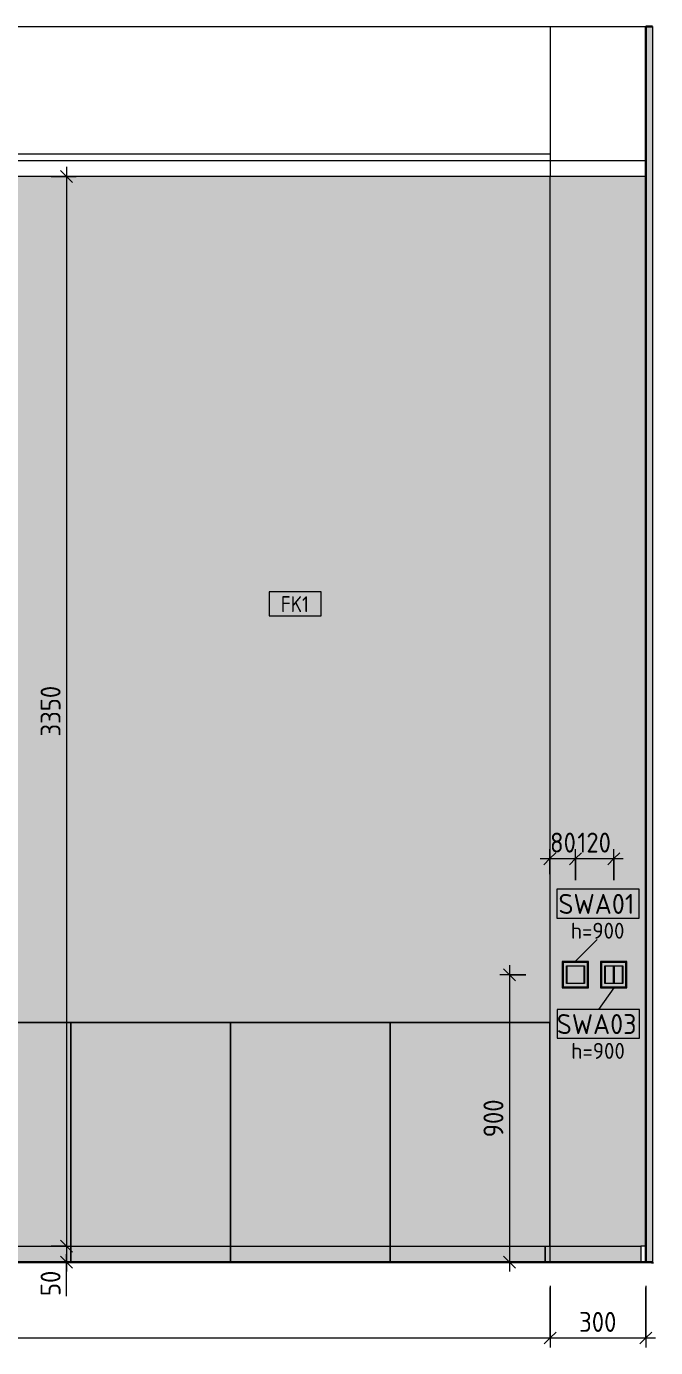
# Model space of a CAD drawing. Header units: millimetres. Extents: x 54605 to 109624, y -2609 to 12445.
# Drawn here: x 107654 to 109624, y 8132 to 12270 of the extents above; entities that cross this region are included whole.
import ezdxf

# ---------------------------------------------------------------- set-up
doc = ezdxf.new("R2010")
doc.units = ezdxf.units.MM
for name, color, linetype, lineweight in [('A-ANNO-DIMS', 7, 'Continuous', 9), ('A-ANNO-DIMS-25', 7, 'Continuous', 9), ('A-CLNG', 7, 'Continuous', 9), ('A-DETL', 7, 'Continuous', 9), ('A-FLOR', 7, 'Continuous', 9), ('A-GENM', 7, 'Continuous', 9), ('A-WALL', 7, 'Continuous', 9), ('A-WALL-IDEN', 7, 'Continuous', 9), ('A-WALL-PATT', 7, 'Continuous', 9), ('E-ELEC-FIXT-IDEN', 7, 'Continuous', 9), ('I-WALL', 7, 'Continuous', 9), ('S-COLS', 7, 'Continuous', 9), ('Электрические приборы', 7, 'Continuous', 9)]:
    doc.layers.add(name, color=color, linetype=linetype, lineweight=lineweight)
for name, color, linetype, lineweight, true_color in [('A-FLOR-FNSH-1', 7, 'Continuous', 30, 0x3c3c3c), ('A-WALL-5', 7, 'Continuous', 30, 0x3c3c3c), ('A-WALL-FNSH-3', 7, 'Continuous', 30, 0x3c3c3c), ('I-FURN-11', 7, 'Continuous', 9, 0x9e9e9e), ('I-FURN-22', 7, 'Continuous', 9, 0x868686), ('I-FURN-7', 7, 'Continuous', 9, 0xacacac), ('I-FURN-9', 7, 'Continuous', 9, 0xc0c0c0), ('I-WALL-1', 7, 'Continuous', 9, 0x787878)]:
    doc.layers.add(name, color=color, linetype=linetype, lineweight=lineweight, true_color=true_color)
doc.layers.add('I-FURN-8', color=7, linetype='Continuous', lineweight=9, true_color=0x7f7f7f, transparency=0.7)
doc.styles.add('GOST Common_5', font='GOST_Common.ttf', dxfattribs={"width": 0.9, "height": 50})
doc.styles.add('GOST Common_6', font='GOST_Common.ttf', dxfattribs={"height": 50})
doc.styles.add('GOST Common_7', font='GOST_Common.ttf', dxfattribs={"height": 62.5})
doc.styles.add('ISOCPEUR_2', font='isocpeur.ttf', dxfattribs={"width": 0.9, "height": 62.5})
doc.dimstyles.new('ISO-2_5_0_9К_БОЛЬШОЙ_1', dxfattribs={"dimscale": 304.8, "dimtxt": 62.248823, "dimasz": 0.123031, "dimexe": 0.098425, "dimexo": 0.246063, "dimgap": 0, "dimtad": 1, "dimdec": 0, "dimrnd": 10, "dimzin": 0, "dimdsep": 46, "dimtxsty": 'ISOCPEUR_2', "dimblk1": 'OBLIQUE', "dimblk2": 'OBLIQUE', "dimsah": 1, "dimcen": 0.09, "dimdle": 0.098425, "dimazin": 0, "dimtfac": 1, "dimtdec": 4, "dimtix": 1, "dimtmove": 0, "dimatfit": 3, "dimfxl": 1, "dimtvp": 1, "dimtolj": 1, "dimtzin": 0, "dimarcsym": 2})
doc.dimstyles.new('ISO-2_5_0_9К_БОЛЬШОЙ_2', dxfattribs={"dimscale": 304.8, "dimtxt": 62.248823, "dimasz": 0.123031, "dimexe": 0.098425, "dimexo": 0.246063, "dimgap": 0, "dimtad": 1, "dimdec": 0, "dimrnd": 10, "dimzin": 0, "dimdsep": 46, "dimtxsty": 'ISOCPEUR_2', "dimblk1": 'OBLIQUE', "dimblk2": 'OBLIQUE', "dimsah": 1, "dimcen": 0.09, "dimdle": 0.098425, "dimazin": 0, "dimtfac": 1, "dimtdec": 4, "dimtix": 1, "dimtmove": 1, "dimatfit": 3, "dimfxl": 1, "dimtvp": 1, "dimtolj": 1, "dimtzin": 0, "dimarcsym": 2})

# ---------------------------------------------------------------- blocks, each defined once
blk = doc.blocks.new('BSC_Колонна _Прямоугольная - 500х500-23286270-Развертка 3_07-4')
at = {"layer": 'S-COLS'}
blk.add_hatch(color=256, dxfattribs=at).paths.add_polyline_path([(7700, 8395.1), (7700.2, 8395.1), (7700, 8400)])
blk = doc.blocks.new('Плинтус - Плинтус темный _ст_школа_-33410422-Развертка 3_07-4')
at = {"layer": 'A-GENM'}
for p, q in [((7679, 8450), (7664, 8450)), ((7664, 8450), (7664, 8400)), ((7679, 8400), (7679, 8450)), ((7664, 8400), (7679, 8400))]:
    blk.add_line(p, q, dxfattribs=at)
blk = doc.blocks.new('Плинтус - Плинтус темный _ст_школа_-33410185-Развертка 3_07-4')
at = {"layer": 'A-GENM'}
blk.add_hatch(color=256, dxfattribs=at).paths.add_polyline_path([(7400, 8400), (7664, 8400), (7664, 8450), (7378.8, 8450), (7379, 8400), (7380, 8400)])
for p, q in [((7364, 8450), (7378.8, 8450)), ((7364, 8450), (7364, 8400)), ((7378.8, 8450), (7664, 8450)), ((7378.8, 8400), (7364, 8400)), ((7462.7, 8400), (7378.8, 8400))]:
    blk.add_line(p, q, dxfattribs=at)
blk = doc.blocks.new('Плинтус - Плинтус темный _ст_школа_-32862160-Развертка 3_07-4')
at = {"layer": 'A-GENM'}
blk.add_line((7364, 8400), (7364, 8450), dxfattribs=at)
blk = doc.blocks.new('Плинтус - Плинтус темный _ст_школа_-32864161-Развертка 3_07-4')
at = {"layer": 'A-GENM'}
for p, q in [((5405, 8450), (7364, 8450)), ((7364, 8400), (5414.1, 8400))]:
    blk.add_line(p, q, dxfattribs=at)
blk = doc.blocks.new('Switch1 - Svitch х2-27451159-Развертка 3_07-4')
at = {"layer": 'Электрические приборы'}
h = blk.add_hatch(color=256, dxfattribs=at)
h.paths.add_polyline_path([(7539, 9259), (7620, 9259), (7620, 9341), (7538, 9341), (7538, 9259)])
h.paths.add_polyline_path([(7551, 9260), (7539, 9260), (7539, 9340), (7619, 9340), (7619, 9260), (7552, 9260)])
h = blk.add_hatch(color=256, dxfattribs=at)
h.paths.add_polyline_path([(7606, 9262), (7617, 9262), (7617, 9338), (7541, 9338), (7541, 9262), (7581.4, 9262)])
h.paths.add_polyline_path([(7552, 9272), (7551, 9272), (7551, 9328), (7607, 9328), (7607, 9272), (7578, 9272)])
blk.add_hatch(color=256, dxfattribs=at).paths.add_polyline_path([(7552, 9273), (7606, 9273), (7606, 9327), (7552, 9327), (7552, 9303.3)])
for p, q in [((7620, 9341), (7538, 9341)), ((7538, 9341), (7538, 9259)), ((7539, 9260), (7539, 9340)), ((7539, 9340), (7619, 9340)), ((7617, 9338), (7541, 9338)), ((7541, 9338), (7541, 9262)), ((7617, 9338), (7541, 9338)), ((7541, 9338), (7541, 9262)), ((7551, 9272), (7551, 9328)), ((7551, 9328), (7607, 9328)), ((7551, 9272), (7551, 9328)), ((7551, 9328), (7607, 9328)), ((7578, 9327), (7552, 9327)), ((7552, 9327), (7552, 9273)), ((7606, 9327), (7552, 9327)), ((7552, 9327), (7552, 9273)), ((7578, 9273), (7578, 9327)), ((7580, 9327), (7580, 9273)), ((7606, 9327), (7580, 9327)), ((7606, 9273), (7606, 9327)), ((7606, 9273), (7606, 9327)), ((7607, 9328), (7607, 9272)), ((7607, 9328), (7607, 9272)), ((7617, 9262), (7617, 9338)), ((7617, 9262), (7617, 9338)), ((7619, 9340), (7619, 9260)), ((7620, 9259), (7620, 9341)), ((7607, 9272), (7551, 9272)), ((7607, 9272), (7551, 9272)), ((7552, 9273), (7578, 9273)), ((7552, 9273), (7606, 9273)), ((7580, 9273), (7606, 9273)), ((7538, 9259), (7620, 9259)), ((7619, 9260), (7539, 9260)), ((7541, 9262), (7617, 9262)), ((7541, 9262), (7617, 9262))]:
    blk.add_line(p, q, dxfattribs=at)
blk = doc.blocks.new('Switch1 - Svitch х1-27745830-Развертка 3_07-4')
at = {"layer": 'Электрические приборы'}
h = blk.add_hatch(color=256, dxfattribs=at)
h.paths.add_polyline_path([(7492.4, 9259), (7500, 9259), (7500, 9341), (7418, 9341), (7418, 9259), (7487, 9259)])
h.paths.add_polyline_path([(7462.7, 9260), (7419, 9260), (7419, 9340), (7499, 9340), (7499, 9260), (7486, 9260)])
h = blk.add_hatch(color=256, dxfattribs=at)
h.paths.add_polyline_path([(7462.7, 9262), (7497, 9262), (7497, 9338), (7421, 9338), (7421, 9262), (7432, 9262)])
h.paths.add_polyline_path([(7462.7, 9272), (7431, 9272), (7431, 9328), (7487, 9328), (7487, 9272), (7486, 9272)])
h.paths.add_polyline_path([(7432, 9273), (7486, 9273), (7486, 9327), (7432, 9327)])
for p, q in [((7418, 9341), (7418, 9259)), ((7500, 9341), (7418, 9341)), ((7419, 9340), (7499, 9340)), ((7419, 9260), (7419, 9340)), ((7421, 9338), (7421, 9262)), ((7497, 9338), (7421, 9338)), ((7431, 9328), (7487, 9328)), ((7431, 9272), (7431, 9328)), ((7432, 9327), (7432, 9273)), ((7486, 9327), (7432, 9327)), ((7486, 9273), (7486, 9327)), ((7487, 9328), (7487, 9272)), ((7497, 9262), (7497, 9338)), ((7499, 9340), (7499, 9260)), ((7500, 9259), (7500, 9341)), ((7487, 9272), (7431, 9272)), ((7432, 9273), (7486, 9273)), ((7418, 9259), (7500, 9259)), ((7499, 9260), (7419, 9260)), ((7421, 9262), (7497, 9262))]:
    blk.add_line(p, q, dxfattribs=at)
blk = doc.blocks.new('1_113 тумба - 1_113 тумба-31126920-Развертка 3_07-4')
at = {"layer": 'I-FURN-8'}
for points in [[(6275.1, 8450), (6378.8, 8450), (6378.8, 9150), (5878.8, 9150), (5878.8, 8450), (6037.6, 8450)], [(6878.8, 8450), (6878.8, 9150), (6378.8, 9150), (6378.8, 8450), (6750.1, 8450)], [(7225.2, 8450), (7378.8, 8450), (7378.8, 9150), (6878.8, 9150), (6878.8, 8450)], [(6275.1, 8400), (6378.8, 8400), (6378.8, 8450), (5878.8, 8450), (5878.8, 8400), (6037.6, 8400)], [(6378.8, 8400), (6878.8, 8400), (6878.8, 8450), (6378.8, 8450)], [(7378.8, 8400), (7378.8, 8450), (6878.8, 8450), (6878.8, 8400), (7364, 8400)]]:
    blk.add_hatch(color=256, dxfattribs=at).paths.add_polyline_path(points)
at = {"layer": 'I-FURN-11'}
for p, q in [((5878.8, 8450), (5878.8, 9150)), ((6378.8, 8450), (6378.8, 9150)), ((6378.8, 8450), (6378.8, 9150)), ((6878.8, 8450), (6878.8, 9150)), ((6878.8, 8450), (6878.8, 9150))]:
    blk.add_line(p, q, dxfattribs=at)
at = {"layer": 'I-FURN-7'}
for p, q in [((6378.8, 9150), (5878.8, 9150)), ((6878.8, 9150), (6378.8, 9150)), ((7378.8, 9150), (6878.8, 9150)), ((7378.8, 8450), (7378.8, 9150))]:
    blk.add_line(p, q, dxfattribs=at)
at = {"layer": 'I-FURN-9'}
for p, q in [((5878.8, 9150), (6378.8, 9150)), ((5878.8, 8400), (5878.8, 9150)), ((6378.8, 9150), (6878.8, 9150)), ((6378.8, 8400), (6378.8, 9150)), ((6378.8, 9150), (6378.8, 8400)), ((6878.8, 9150), (6878.8, 8400)), ((6878.8, 9150), (7378.8, 9150)), ((6878.8, 8400), (6878.8, 9150)), ((7378.8, 9150), (7378.8, 8400))]:
    blk.add_line(p, q, dxfattribs=at)
blk = doc.blocks.new('1_113 тумба - 1_113 тумба-V21-Развертка 3_07-4')
at = {"layer": 'I-FURN-8'}
for points in [[(4378.8, 8450), (4878.8, 8450), (4878.8, 9150), (4378.8, 9150), (4378.8, 8637.3)], [(4878.8, 8450), (5378.8, 8450), (5378.8, 9150), (4878.8, 9150), (4878.8, 8455.6)], [(5378.8, 8450), (5878.8, 8450), (5878.8, 9150), (5378.8, 9150), (5378.8, 8455.6)], [(5859.5, 8400), (5878.8, 8400), (5878.8, 8450), (5405, 8450), (5405, 8400), (5829.8, 8400)]]:
    blk.add_hatch(color=256, dxfattribs=at).paths.add_polyline_path(points)
at = {"layer": 'I-FURN-11'}
for p, q in [((4878.8, 8450), (4878.8, 9150)), ((4878.8, 8450), (4878.8, 9150)), ((5378.8, 8450), (5378.8, 9150)), ((5378.8, 8450), (5378.8, 9150)), ((5878.8, 8450), (5878.8, 9150))]:
    blk.add_line(p, q, dxfattribs=at)
at = {"layer": 'I-FURN-22'}
for p, q in [((4878.8, 9150), (4378.8, 9150)), ((5378.8, 9150), (4878.8, 9150)), ((5407.2, 9150), (5378.8, 9150))]:
    blk.add_line(p, q, dxfattribs=at)
at = {"layer": 'I-FURN-7'}
for p, q in [((4378.8, 8450), (4378.8, 9150)), ((5878.8, 9150), (5407.2, 9150))]:
    blk.add_line(p, q, dxfattribs=at)
at = {"layer": 'I-FURN-9'}
for p, q in [((4378.8, 9150), (4878.8, 9150)), ((4378.8, 8400), (4378.8, 9150)), ((4878.8, 9150), (5378.8, 9150)), ((4878.8, 8400), (4878.8, 9150)), ((4878.8, 9150), (4878.8, 8400)), ((5378.8, 9150), (5378.8, 8400)), ((5378.8, 9150), (5878.8, 9150)), ((5378.8, 8400), (5378.8, 9150)), ((5878.8, 9150), (5878.8, 8400))]:
    blk.add_line(p, q, dxfattribs=at)
blk = doc.blocks.new('DIMBLOCK49-Развертка 3_07-4')
at = {"layer": 'A-ANNO-DIMS-25'}
for p, q in [((102334.2, 8325), (102334.2, 8132.1)), ((102334.2, 8162.1), (102334.2, 8320.3)), ((109294.2, 8325), (109294.2, 8132.1)), ((109294.2, 8162.1), (109294.2, 8320.3)), ((102334.2, 8162.1), (109294.2, 8162.1))]:
    blk.add_line(p, q, dxfattribs=at)
at = {"layer": 'A-ANNO-DIMS-25', "lineweight": 20}
for p, q in [((102334.2, 8162.1), (102315.4, 8143.3)), ((102334.2, 8162.1), (102352.9, 8180.8)), ((109294.2, 8162.1), (109275.4, 8143.3)), ((109294.2, 8162.1), (109312.9, 8180.8))]:
    blk.add_line(p, q, dxfattribs=at)
at = {"layer": 'A-ANNO-DIMS-25', "color": 0, "insert": (105735.2, 8243.7), "char_height": 62.5, "width": 189.619, "attachment_point": 1, "line_spacing_factor": 1.149209, "style": 'ISOCPEUR_2'}
blk.add_mtext('6960', dxfattribs=at)
blk = doc.blocks.new('_Oblique')
at = {"color": 0, "linetype": 'ByBlock', "lineweight": -2}
blk.add_line((-0.5, -0.5), (0.5, 0.5), dxfattribs=at)
blk = doc.blocks.new('DIMBLOCK50-Развертка 3_07-4')
at = {"layer": 'A-ANNO-DIMS-25'}
for p, q in [((109294.2, 8325), (109294.2, 8132.1)), ((109294.2, 8162.1), (109294.2, 8320.3)), ((109594.2, 8325), (109594.2, 8132.1)), ((109594.2, 8162.1), (109594.2, 8320.3)), ((109294.2, 8162.1), (109624.2, 8162.1))]:
    blk.add_line(p, q, dxfattribs=at)
at = {"layer": 'A-ANNO-DIMS-25', "lineweight": 20}
for p, q in [((109294.2, 8162.1), (109275.4, 8143.3)), ((109294.2, 8162.1), (109312.9, 8180.8)), ((109594.2, 8162.1), (109575.4, 8143.3)), ((109594.2, 8162.1), (109612.9, 8180.8))]:
    blk.add_line(p, q, dxfattribs=at)
at = {"layer": 'A-ANNO-DIMS-25', "color": 0, "insert": (109384.9, 8243.7), "char_height": 62.5, "width": 142.215, "attachment_point": 1, "line_spacing_factor": 1.149209, "style": 'ISOCPEUR_2'}
blk.add_mtext('300', dxfattribs=at)
blk = doc.blocks.new('М_стена_0001 - Типоразмер_без рамки-25382661-Развертка 3_07-4')
at = {"layer": 'A-WALL-IDEN'}
for p, q in [((6663.3, 10499.1), (6500, 10499.1)), ((6500, 10499.1), (6500, 10424.1)), ((6663.3, 10424.1), (6663.3, 10499.1)), ((6500, 10424.1), (6663.3, 10424.1))]:
    blk.add_line(p, q, dxfattribs=at)
blk = doc.blocks.new('DIMBLOCK59-Развертка 3_07-4')
at = {"layer": 'A-ANNO-DIMS-25'}
for p, q in [((107731.8, 11800), (107810.3, 11800)), ((107780.3, 11800), (107731.8, 11800)), ((107780.3, 11830), (107780.3, 8450)), ((107731.8, 8450), (107810.3, 8450)), ((107780.3, 8450), (107731.8, 8450))]:
    blk.add_line(p, q, dxfattribs=at)
at = {"layer": 'A-ANNO-DIMS-25', "lineweight": 20}
for p, q in [((107780.3, 11800), (107761.5, 11818.8)), ((107780.3, 11800), (107799, 11781.2)), ((107780.3, 8450), (107761.5, 8468.7)), ((107780.3, 8450), (107799, 8431.2))]:
    blk.add_line(p, q, dxfattribs=at)
at = {"layer": 'A-ANNO-DIMS-25', "color": 0, "insert": (107698.6, 10046), "char_height": 62.5, "width": 189.619, "attachment_point": 1, "rotation": 90, "line_spacing_factor": 1.149209, "style": 'ISOCPEUR_2'}
blk.add_mtext('3350', dxfattribs=at)
blk = doc.blocks.new('DIMBLOCK60-Развертка 3_07-4')
at = {"layer": 'A-ANNO-DIMS-25'}
for p, q in [((107731.8, 8450), (107810.3, 8450)), ((107780.3, 8450), (107731.8, 8450)), ((107780.3, 8450), (107780.3, 8370)), ((107780.3, 8397.4), (107780.3, 8425)), ((107731.8, 8400), (107810.3, 8400)), ((107780.3, 8400), (107731.8, 8400)), ((107780.3, 8293.4), (107780.3, 8397.4))]:
    blk.add_line(p, q, dxfattribs=at)
at = {"layer": 'A-ANNO-DIMS-25', "lineweight": 20}
for p, q in [((107780.3, 8450), (107761.5, 8468.7)), ((107780.3, 8450), (107799, 8431.2)), ((107780.3, 8400), (107761.5, 8418.7)), ((107780.3, 8400), (107799, 8381.2))]:
    blk.add_line(p, q, dxfattribs=at)
at = {"layer": 'A-ANNO-DIMS-25', "color": 0, "insert": (107698.6, 8293.4), "char_height": 62.5, "width": 94.81, "attachment_point": 1, "rotation": 90, "line_spacing_factor": 1.149209, "style": 'ISOCPEUR_2'}
blk.add_mtext('50', dxfattribs=at)
blk = doc.blocks.new('М_силовых электроприборов_РАЗВЕРТКИ - Типоразмер_примечание-27444908-Развертка 3_07-4')
at = {"layer": 'E-ELEC-FIXT-IDEN'}
for p, q in [((996, 8873.6), (737.7, 8873.6)), ((737.7, 8873.6), (737.7, 8783.6)), ((996, 8783.6), (996, 8873.6)), ((737.7, 8783.6), (996, 8783.6))]:
    blk.add_line(p, q, dxfattribs=at)
blk = doc.blocks.new('DIMBLOCK61-Развертка 3_07-4')
at = {"layer": 'A-ANNO-DIMS-25', "lineweight": 20}
for p, q in [((109167, 9300), (109148.2, 9318.8)), ((109167, 9300), (109185.7, 9281.2)), ((109167, 8400), (109148.2, 8418.7)), ((109167, 8400), (109185.7, 8381.2))]:
    blk.add_line(p, q, dxfattribs=at)
at = {"layer": 'A-ANNO-DIMS-25'}
for p, q in [((109167, 9330), (109167, 8370)), ((109218.2, 9300), (109137, 9300)), ((109167, 9300), (109218.2, 9300)), ((109118.5, 8400), (109197, 8400)), ((109167, 8400), (109118.5, 8400))]:
    blk.add_line(p, q, dxfattribs=at)
at = {"layer": 'A-ANNO-DIMS-25', "color": 0, "insert": (109085.3, 8790.7), "char_height": 62.5, "width": 142.215, "attachment_point": 1, "rotation": 90, "line_spacing_factor": 1.149209, "style": 'ISOCPEUR_2'}
blk.add_mtext('900', dxfattribs=at)
blk = doc.blocks.new('DIMBLOCK62-Развертка 3_07-4')
at = {"layer": 'A-ANNO-DIMS-25'}
for p, q in [((109293.2, 9614.9), (109293.2, 9693.4)), ((109373.2, 9596.3), (109373.2, 9693.4)), ((109263.2, 9663.4), (109373.2, 9663.4)), ((109293.2, 9663.4), (109293.2, 9614.9)), ((109373.2, 9663.4), (109373.2, 9596.3))]:
    blk.add_line(p, q, dxfattribs=at)
at = {"layer": 'A-ANNO-DIMS-25', "lineweight": 20}
for p, q in [((109293.2, 9663.4), (109274.4, 9644.6)), ((109293.2, 9663.4), (109311.9, 9682.1)), ((109373.2, 9663.4), (109354.5, 9644.6)), ((109373.2, 9663.4), (109392, 9682.1))]:
    blk.add_line(p, q, dxfattribs=at)
at = {"layer": 'A-ANNO-DIMS-25', "color": 0, "insert": (109293.7, 9745), "char_height": 62.5, "width": 94.81, "attachment_point": 1, "line_spacing_factor": 1.149209, "style": 'ISOCPEUR_2'}
blk.add_mtext('80', dxfattribs=at)
blk = doc.blocks.new('DIMBLOCK63-Развертка 3_07-4')
at = {"layer": 'A-ANNO-DIMS-25'}
for p, q in [((109373.2, 9596.3), (109373.2, 9693.4)), ((109493.2, 9596.3), (109493.2, 9693.4)), ((109373.2, 9663.4), (109523.2, 9663.4)), ((109373.2, 9663.4), (109373.2, 9596.3)), ((109493.2, 9663.4), (109493.2, 9596.3))]:
    blk.add_line(p, q, dxfattribs=at)
at = {"layer": 'A-ANNO-DIMS-25', "lineweight": 20}
for p, q in [((109373.2, 9663.4), (109354.5, 9644.6)), ((109373.2, 9663.4), (109392, 9682.1)), ((109493.2, 9663.4), (109474.4, 9644.6)), ((109493.2, 9663.4), (109511.9, 9682.1))]:
    blk.add_line(p, q, dxfattribs=at)
at = {"layer": 'A-ANNO-DIMS-25', "color": 0, "insert": (109379.3, 9745), "char_height": 62.5, "width": 129.286, "attachment_point": 1, "line_spacing_factor": 1.149209, "style": 'ISOCPEUR_2'}
blk.add_mtext('120', dxfattribs=at)

msp = doc.modelspace()

# ---------------------------------------------------------------- hatches: boundary and pattern name
at = {"layer": 'A-WALL-PATT'}
h = msp.add_hatch(color=256, dxfattribs=at)
h.paths.add_polyline_path([(102349.1722, 8450), (102784.1722, 8450), (102783.9525, 8659), (102718.4525, 8659), (102718.4525, 8741), (102784.1722, 8741), (102784.1722, 9259), (102774.1722, 9259), (102774.1722, 9341), (102784.1722, 9341), (102784.1722, 9500), (102335.1722, 9500), (102335.1722, 8450), (102335.8853, 8450)])
h.paths.add_polyline_path([(105932.9435, 8450), (106292.9304, 8450), (106292.9304, 9150), (103284.1722, 9150), (103284.1722, 8741), (103351.1567, 8741), (103351.1567, 8659), (103284.1722, 8659), (103284.1722, 8450), (105903.2548, 8450)])
h.paths.add_polyline_path([(109292.9304, 8450), (109293.1722, 8450), (109293.1722, 11800), (102335.1722, 11800), (102335.1722, 10148.4561), (102606.4727, 10148.4561), (102798.4123, 11180.9106), (103342.6131, 11065.2371), (103342.6131, 10927.7629), (103116.5025, 10900), (103116.5025, 9820), (103271.3835, 9820), (103271.3835, 10500), (107321.3835, 10500), (107321.3835, 9150), (109292.9304, 9150), (109292.9304, 8516.1851)])
h.paths.add_polyline_path([(102768.9525, 8697.5), (102770.2025, 8697.8349), (102771.1176, 8698.75), (102771.4525, 8700), (102771.1176, 8701.25), (102770.2025, 8702.1651), (102768.9525, 8702.5), (102767.7025, 8702.1651), (102766.7875, 8701.25), (102766.4525, 8700), (102766.7875, 8698.75), (102767.7296, 8697.8237), (102768.3055, 8697.5852)])
h.paths.add_polyline_path([(103319.6567, 8697.5), (103320.9067, 8697.8349), (103321.8217, 8698.75), (103322.1567, 8700), (103321.8217, 8701.25), (103320.9067, 8702.1651), (103319.6567, 8702.5), (103318.4067, 8702.1651), (103317.4916, 8701.25), (103317.1567, 8700), (103317.4916, 8698.75), (103318.4338, 8697.8237), (103319.0096, 8697.5852)])
h.paths.add_polyline_path([(103300.6567, 8697.5), (103301.9067, 8697.8349), (103302.8217, 8698.75), (103303.1567, 8700), (103302.8217, 8701.25), (103301.9067, 8702.1651), (103300.6567, 8702.5), (103299.4067, 8702.1651), (103298.4916, 8701.25), (103298.1567, 8700), (103298.4916, 8698.75), (103299.4338, 8697.8237), (103300.0096, 8697.5852)])
h.paths.add_polyline_path([(102749.9525, 8697.5), (102751.2025, 8697.8349), (102752.1176, 8698.75), (102752.4525, 8700), (102752.1176, 8701.25), (102751.2025, 8702.1651), (102749.9525, 8702.5), (102748.7025, 8702.1651), (102747.7875, 8701.25), (102747.4525, 8700), (102747.7875, 8698.75), (102748.7296, 8697.8237), (102749.3055, 8697.5852)])
h.paths.add_polyline_path([(102784.1722, 9260), (102784.1722, 9262), (102777.1722, 9262), (102777.1722, 9338), (102784.1722, 9338), (102784.1722, 9340), (102775.1722, 9340), (102775.1722, 9260), (102777.1722, 9260)])
h.paths.add_polyline_path([(102784.1722, 9540), (102784.1722, 9820), (103076.5025, 9820), (103076.5025, 10936.6532), (103301.8816, 10964.3263), (103301.8816, 11033.0012), (102830.6272, 11133.1695), (102640.0401, 10108.4561), (102335.1722, 10108.4561), (102335.1722, 9540)])
h.paths.add_polyline_path([(102548.4277, 10159), (102493.477, 10159), (102493.477, 10241), (102575.477, 10241), (102575.477, 10159), (102558.977, 10159)])
h.paths.add_polyline_path([(102543.977, 10197.5), (102545.227, 10197.8349), (102546.1421, 10198.75), (102546.477, 10200), (102546.1421, 10201.25), (102545.227, 10202.1651), (102543.977, 10202.5), (102542.727, 10202.1651), (102541.8119, 10201.25), (102541.477, 10200), (102541.8119, 10198.75), (102542.727, 10197.8349), (102543.3299, 10197.5852)])
h.paths.add_polyline_path([(102524.977, 10197.5), (102526.227, 10197.8349), (102527.1421, 10198.75), (102527.477, 10200), (102527.1421, 10201.25), (102526.227, 10202.1651), (102524.977, 10202.5), (102523.727, 10202.1651), (102522.8119, 10201.25), (102522.477, 10200), (102522.8119, 10198.75), (102523.727, 10197.8349), (102524.3299, 10197.5852)])
h.paths.add_polyline_path([(105949.977, 10559), (105933.477, 10559), (105933.477, 10641), (106015.477, 10641), (106015.477, 10559), (105998.977, 10559)])
h.paths.add_polyline_path([(105983.977, 10597.5), (105985.227, 10597.8349), (105986.1421, 10598.75), (105986.477, 10600), (105986.1421, 10601.25), (105985.227, 10602.1651), (105983.977, 10602.5), (105982.727, 10602.1651), (105981.8119, 10601.25), (105981.477, 10600), (105981.8119, 10598.75), (105982.727, 10597.8349), (105983.3299, 10597.5852)])
h.paths.add_polyline_path([(105964.977, 10597.5), (105966.227, 10597.8349), (105967.1421, 10598.75), (105967.477, 10600), (105967.1421, 10601.25), (105966.227, 10602.1651), (105964.977, 10602.5), (105963.727, 10602.1651), (105962.8119, 10601.25), (105962.477, 10600), (105962.8119, 10598.75), (105963.727, 10597.8349), (105964.3299, 10597.5852)])
h.paths.add_polyline_path([(105144.3835, 10700), (105144.3835, 10900), (105444.3835, 10900), (105444.3835, 10700)])
h = msp.add_hatch(color=256, dxfattribs=at)
h.paths.add_polyline_path([(109314.1722, 8450), (109593.1722, 8450), (109593.1722, 11800), (109293.1722, 11800), (109293.1869, 8450), (109294.1722, 8450)])
h.paths.add_polyline_path([(109401.2118, 9259), (109332.2118, 9259), (109332.2118, 9341), (109414.2118, 9341), (109414.2118, 9259), (109406.5256, 9259)])
h.paths.add_polyline_path([(109455.1722, 9259), (109452.1722, 9259), (109452.1722, 9341), (109534.1722, 9341), (109534.1722, 9259), (109465.1722, 9259)])
h.paths.add_polyline_path([(109494.1722, 9260), (109533.1722, 9260), (109533.1722, 9340), (109453.1722, 9340), (109453.1722, 9260), (109492.1722, 9260)])
h.paths.add_polyline_path([(109346.2118, 9260), (109413.2118, 9260), (109413.2118, 9340), (109333.2118, 9340), (109333.2118, 9260), (109345.2118, 9260)])
h.paths.add_polyline_path([(109346.2118, 9262), (109335.2118, 9262), (109335.2118, 9338), (109411.2118, 9338), (109411.2118, 9262), (109376.8369, 9262)])
h.paths.add_polyline_path([(109531.1722, 9262), (109455.1722, 9262), (109455.1722, 9338), (109531.1722, 9338), (109531.1722, 9272)])
h.paths.add_polyline_path([(109400.2118, 9272), (109401.2118, 9272), (109401.2118, 9328), (109345.2118, 9328), (109345.2118, 9272), (109376.8369, 9272)])
h.paths.add_polyline_path([(109495.5918, 9272), (109521.1722, 9272), (109521.1722, 9328), (109465.1722, 9328), (109465.1722, 9272), (109494.1722, 9272)])
h.paths.add_polyline_path([(109492.1722, 9273), (109466.1722, 9273), (109466.1722, 9327), (109520.1722, 9327), (109520.1722, 9273), (109494.1722, 9273)])
h.paths.add_polyline_path([(109400.2118, 9273), (109346.2118, 9273), (109346.2118, 9327), (109400.2118, 9327), (109400.2118, 9273.0125)])
at = {"layer": 'I-WALL-1'}
h = msp.add_hatch(dxfattribs=at)
h.set_pattern_fill('FP_19', color=256, style=0, pattern_type=2)
h.set_pattern_definition([(0, (101914.172, 0), (30.48, 7.62), [2.515, -20.345, 2.515, -20.345, -121.92]), (0, (101914.172, 0), (30.48, 7.62), [-45.72, 2.515, -43.205, 2.515, -20.345, -53.34]), (0, (101914.172, 0), (30.48, 7.62), [-114.3, 2.515, -12.725, 2.515, -35.585]), (120, (101925.602, 3.81), (-21.8391136, 22.5864543), [2.515, -20.345, 2.515, -20.345, -121.92]), (120, (101925.602, 3.81), (-21.8391136, 22.5864543), [-45.72, 2.515, -43.205, 2.515, -20.345, -53.34]), (120, (101925.602, 3.81), (-21.8391136, 22.5864543), [-114.3, 2.515, -12.725, 2.515, -35.585]), (240, (101929.412, 19.05), (-8.6408864, -30.2064543), [2.515, -20.345, 2.515, -20.345, -121.92]), (240, (101929.412, 19.05), (-8.6408864, -30.2064543), [-45.72, 2.515, -43.205, 2.515, -20.345, -53.34]), (240, (101929.412, 19.05), (-8.6408864, -30.2064543), [-114.3, 2.515, -12.725, 2.515, -35.585])])
h.paths.add_polyline_path([(109614.1722, 8400), (109614.1722, 12270), (109594.1722, 12270), (109594.1722, 8400)])

# ---------------------------------------------------------------- linework, layer by layer
at = {"layer": 'A-CLNG'}
msp.add_line((109593.1722, 11800), (102334.1722, 11800), dxfattribs=at)
at = {"layer": 'A-DETL'}
for p, q in [((102334.1722, 11850), (109593.1722, 11850)), ((109441.6933, 9410.3607), (109371.3326, 9340)), ((109493.1722, 9259), (109445.1997, 9191.0383))]:
    msp.add_line(p, q, dxfattribs=at)
at = {"layer": 'A-FLOR'}
for p, q in [((102314.1722, 12270), (109614.3467, 12270)), ((109294.1722, 11870), (102334.1722, 11870))]:
    msp.add_line(p, q, dxfattribs=at)
at = {"layer": 'A-FLOR-FNSH-1'}
for p, q in [((109614.1722, 8400), (102024.1722, 8400)), ((109614.1722, 8395.0927), (109614.1722, 8400))]:
    msp.add_line(p, q, dxfattribs=at)
at = {"layer": 'A-WALL'}
msp.add_line((109614.1722, 12270), (109614.1722, 8400), dxfattribs=at)
at = {"layer": 'A-WALL-5'}
for p, q in [((109614.1722, 12270), (109594.1722, 12270)), ((109594.1722, 12270), (109594.1722, 11800))]:
    msp.add_line(p, q, dxfattribs=at)
at = {"layer": 'A-WALL-FNSH-3'}
for p, q in [((109594.1722, 11800), (109593.1722, 11800)), ((109593.1722, 11800), (109593.1722, 8400)), ((109594.1722, 8400), (109594.1722, 11800))]:
    msp.add_line(p, q, dxfattribs=at)
at = {"layer": 'I-WALL'}
for p, q in [((109294.1722, 12270), (109294.1722, 11800)), ((109614.1722, 12270.0491), (109614.1722, 12270)), ((109293.1722, 11800), (109293.1722, 8450)), ((109614.1722, 8400), (109614.3467, 8400))]:
    msp.add_line(p, q, dxfattribs=at)

# ---------------------------------------------------------------- block references
at = {"layer": 'A-GENM'}
for name in ['Плинтус - Плинтус темный _ст_школа_-32864161-Развертка 3_07-4', 'Плинтус - Плинтус темный _ст_школа_-33410185-Развертка 3_07-4', 'Плинтус - Плинтус темный _ст_школа_-32862160-Развертка 3_07-4', 'Плинтус - Плинтус темный _ст_школа_-33410422-Развертка 3_07-4']:
    msp.add_blockref(name, (101914.1722, 0), dxfattribs=at)
at = {"layer": 'A-WALL-IDEN'}
msp.add_blockref('М_стена_0001 - Типоразмер_без рамки-25382661-Развертка 3_07-4', (101914.1722, 0), dxfattribs=at)
at = {"layer": 'E-ELEC-FIXT-IDEN'}
for p in [(108577.0645, 693.776), (108578.3842, 317.4191)]:
    msp.add_blockref('М_силовых электроприборов_РАЗВЕРТКИ - Типоразмер_примечание-27444908-Развертка 3_07-4', p, dxfattribs=at)
at = {"layer": 'I-FURN-9'}
for name in ['1_113 тумба - 1_113 тумба-V21-Развертка 3_07-4', '1_113 тумба - 1_113 тумба-31126920-Развертка 3_07-4']:
    msp.add_blockref(name, (101914.1722, 0), dxfattribs=at)
at = {"layer": 'S-COLS'}
msp.add_blockref('BSC_Колонна _Прямоугольная - 500х500-23286270-Развертка 3_07-4', (101914.1722, 0), dxfattribs=at)
at = {"layer": 'Электрические приборы'}
for name in ['Switch1 - Svitch х1-27745830-Развертка 3_07-4', 'Switch1 - Svitch х2-27451159-Развертка 3_07-4']:
    msp.add_blockref(name, (101914.1722, 0), dxfattribs=at)

# ---------------------------------------------------------------- texts
at = {"layer": 'A-WALL-IDEN', "insert": (108450.9677, 10485.5177), "char_height": 50, "width": 111.835406, "attachment_point": 1, "style": 'GOST Common_5'}
msp.add_mtext('FK1', dxfattribs=at)
at = {"layer": 'E-ELEC-FIXT-IDEN', "attachment_point": 1}
for s, insert, char_height, width, style in [('SWA01', (109320.0294, 9552.8933), 62.5, 304.64125, 'GOST Common_7'), ('h=900', (109358.6856, 9462.656), 50, 220.464062, 'GOST Common_6'), ('SWA03', (109314.7241, 9176.5364), 62.5, 320.675, 'GOST Common_7'), ('h=900', (109360.0054, 9086.2991), 50, 220.464062, 'GOST Common_6')]:
    msp.add_mtext(s, dxfattribs=dict(at, insert=insert, char_height=char_height, width=width, style=style))

# ---------------------------------------------------------------- dimensions: what is measured, and where the dimension line sits
at = {"layer": 'A-ANNO-DIMS'}
for base, p1, p2, override, picture, middle in [((107780.265, 8450), (107806.7815, 11800), (107806.7815, 8450), {"dimpost": '<>', "dimfxl": 3350}, 'DIMBLOCK59-Развертка 3_07-4', (107749.015, 10125)), ((109166.9996, 8400), (109293.2118, 9300), (109193.5161, 8400), {"dimpost": '<>', "dimfxl": 905.504956}, 'DIMBLOCK61-Развертка 3_07-4', (109135.7496, 8850))]:
    dim = msp.add_linear_dim(base=base, p1=p1, p2=p2, angle=90, dimstyle='ISO-2_5_0_9К_БОЛЬШОЙ_1', override=override, dxfattribs=at)
    dim.commit()
    dim.dimension.update_dxf_attribs({"geometry": picture, "text_midpoint": middle})
for base, p1, p2, override, picture, middle in [((109373.2118, 9663.3917), (109293.1722, 9689.9082), (109373.2118, 9521.2792), {"dimpost": '<>', "dimfxl": 186.660373}, 'DIMBLOCK62-Развертка 3_07-4', (109333.192, 9694.6417)), ((109493.1722, 9663.3917), (109373.2118, 9521.2792), (109493.1722, 9521.2792), {"dimpost": '<>', "dimfxl": 119.960363}, 'DIMBLOCK63-Развертка 3_07-4', (109433.192, 9694.6417)), ((109294.1722, 8162.0875), (102334.1722, 8400), (109294.1722, 8400), {"dimpost": '<>', "dimfxl": 6960.000005}, 'DIMBLOCK49-Развертка 3_07-4', (105814.1722, 8193.3375)), ((109594.1722, 8162.0875), (109294.1722, 8400), (109594.1722, 8400), {"dimpost": '<>', "dimfxl": 300}, 'DIMBLOCK50-Развертка 3_07-4', (109444.1722, 8193.3375))]:
    dim = msp.add_linear_dim(base=base, p1=p1, p2=p2, dimstyle='ISO-2_5_0_9К_БОЛЬШОЙ_1', override=override, dxfattribs=at)
    dim.commit()
    dim.dimension.update_dxf_attribs({"geometry": picture, "text_midpoint": middle})
dim = msp.add_linear_dim(base=(107780.265, 8400), p1=(107806.7815, 8450), p2=(107806.7815, 8400), angle=90, dimstyle='ISO-2_5_0_9К_БОЛЬШОЙ_2', override={"dimpost": '<>', "dimfxl": 50}, dxfattribs=at)
dim.commit()
dim.dimension.update_dxf_attribs({"geometry": 'DIMBLOCK60-Развертка 3_07-4', "text_midpoint": (107740.2782, 8340.8451), "dimtype": 160, "text_rotation": 90})

doc.saveas('drawing.dxf')
